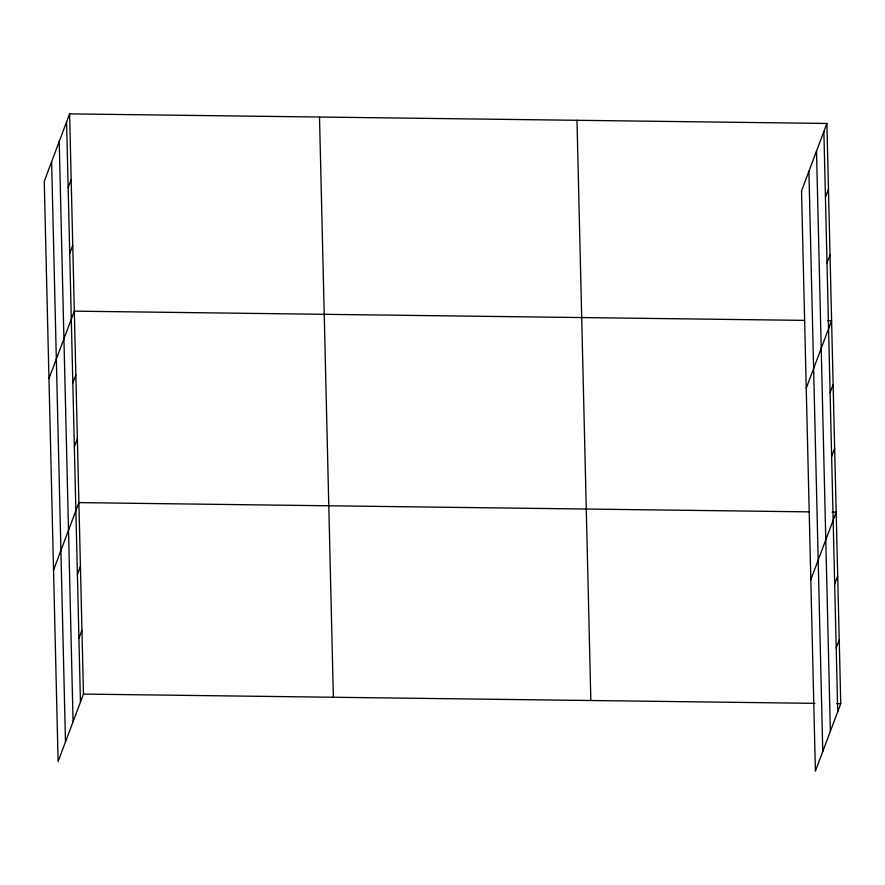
<?xml version="1.0" encoding="UTF-8"?>
<svg xmlns="http://www.w3.org/2000/svg" width="885" height="885" viewBox="0 0 885 885"><rect width="100%" height="100%" fill="white"/><g stroke="black" fill="none" stroke-linecap="round" stroke-linejoin="round"><path stroke-width="1.33" d="M69.605 113.866L44.25 181.325L58.111 761.542L83.467 694.083L69.605 113.866L826.889 123.457L840.75 703.675L815.395 771.134L801.533 190.917L826.889 123.457M68.156 187.664L71.176 179.622M69.727 253.42L72.747 245.377M48.963 378.603L74.318 311.144L804.443 320.381M72.824 382.995L75.844 374.963M74.351 446.825L77.371 438.783M53.531 570.073L78.898 502.614L809.012 511.862M77.393 574.476L80.413 566.433M78.92 638.295L81.94 630.264M825.439 197.244L828.46 189.213M827.01 263.011L830.03 254.968M806.246 388.194L831.601 320.735L827.53 320.68M830.108 392.586L833.128 384.555M831.635 456.417L834.655 448.374M810.815 579.664L836.181 512.205L832.099 512.149M834.677 584.067L837.697 576.024M836.203 647.886L839.223 639.855M83.467 694.083L814.941 703.354M836.679 703.619L840.75 703.675M823.869 131.489L837.73 711.717M816.501 151.103L830.362 731.32M808.901 171.303L822.762 751.531M576.987 120.294L590.848 700.511M319.507 117.03L333.368 697.247M66.585 121.898L80.447 702.126M59.218 141.511L73.079 721.729M51.618 161.712L65.479 741.94"/></g></svg>
